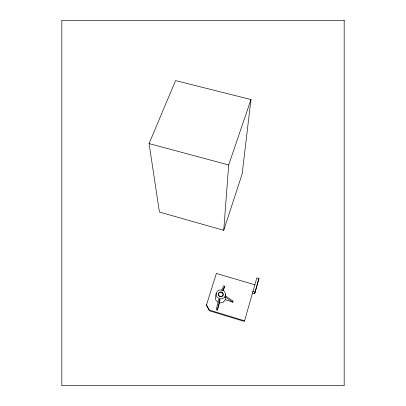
<?xml version="1.0" encoding="UTF-8"?>
<svg xmlns="http://www.w3.org/2000/svg" width="406" height="406" viewBox="0 0 406 406"><rect width="100%" height="100%" fill="white"/><g stroke="black" fill="none" stroke-linecap="round" stroke-linejoin="round"><path stroke-width="0.61" d="M254.79 284.773L216.383 273.431L206.385 305.246L209.369 310.752L244.387 321.43L256.825 277.877L258.972 278.501L254.653 293.67L252.486 293.025M209.369 310.752L209.389 310.093L206.395 304.571M223.742 230.329L228.679 164.958L250.974 99.541L175.565 80.596L149.078 143.597L159.416 212.033L223.742 230.329L242.154 173.864L250.974 99.541M218.519 294.193L219.067 295.761A2.588 2.588 0 0 0 219.773 296.314L221.498 296.471A2.543 2.543 0 0 0 222.285 296.055L223.021 295.025L222.899 293.518A2.517 2.517 0 0 0 222.3 292.726L221.458 292.279M219.935 299.582L219.57 302.825L217.301 310.118L216.215 309.788L218.839 299.247A3.517 3.517 0 0 0 219.377 299.461A3.421 3.421 0 0 0 219.935 299.582L217.301 310.118M254.653 293.67L258.972 278.501M225.274 299.669L232.811 302.176L233.125 301.13L225.457 295.888A3.903 3.903 0 0 1 225.137 296.943L225.274 299.623M223.351 290.635L224.716 286.24L223.65 285.925L221.808 289.996M225.289 299.912L223.361 302.115A5.851 5.851 0 0 1 222.138 302.683L219.57 302.825M222.874 290.366L224.716 286.24M149.078 143.597L228.679 164.958M221.524 292.066L222.6 292.706A2.781 2.781 0 0 1 223.102 293.421L223.244 295.071L222.432 296.202A2.801 2.801 0 0 1 221.569 296.659L219.671 296.487A2.852 2.852 0 0 1 218.895 295.883L218.296 294.157A2.456 2.456 0 0 1 221.503 292.127M252.831 291.412L255.024 292.061M222.138 290.082L223.965 291.107A5.111 5.111 0 0 1 224.68 291.924L225.396 293.513L225.579 295.974M209.389 310.093L244.529 320.801M218.078 302.308L216.22 300.663A5.588 5.588 0 0 1 215.637 299.532L215.312 297.527L216.246 293.335C214.642 299.77 225.944 300.831 225.472 294.177M225.132 296.938L232.811 302.176M218.494 294.193A2.233 2.233 0 0 1 221.443 292.33M216.2 293.325A4.588 4.588 0 0 1 222.107 290.173M220.088 296.461A2.314 2.314 0 0 1 221.087 296.537M344.176 20.3L61.824 20.3L61.824 385.7L344.176 385.7L344.176 20.3"/></g></svg>
